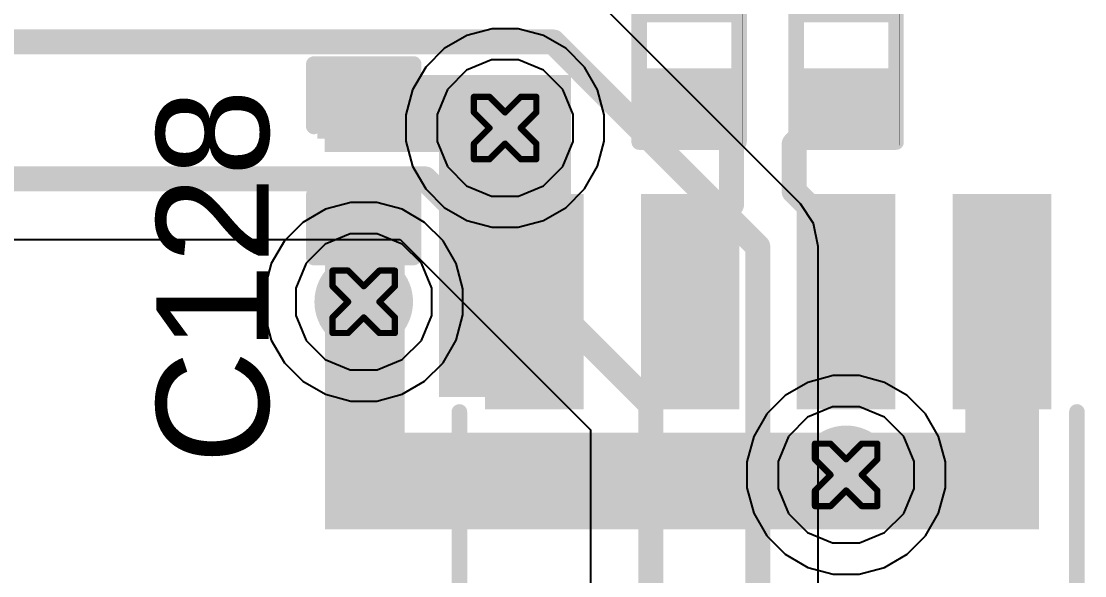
# Model space of a CAD drawing. Header units: inches. Extents: x 0 to 5379, y 0 to 5429.
# Drawn here: x 282.58 to 291.24, y 92.96 to 97.47 of the extents above; entities that cross this region are included whole.
import ezdxf

# ---------------------------------------------------------------- set-up
doc = ezdxf.new("R2010")
doc.units = ezdxf.units.IN
for name, color, linetype in [('Bottom Layer', 5, 'Continuous'), ('Bottom Solder', 6, 'Continuous'), ('Drill Drawing', 1, 'Continuous'), ('GND01', 16, 'Continuous'), ('GND02', 76, 'Continuous'), ('PWR', 156, 'Continuous'), ('SIG 01', 90, 'Continuous'), ('Top Layer', 1, 'Continuous'), ('Top Overlay', 2, 'Continuous'), ('Top Paste', 8, 'Continuous'), ('Top Solder', 216, 'Continuous'), ('Via Holes', 16, 'Continuous')]:
    doc.layers.add(name, color=color, linetype=linetype)
doc.styles.add('Arial', font='', dxfattribs={"height": 0.2})
doc.styles.get('Arial').set_extended_font_data('Arial')

# ---------------------------------------------------------------- blocks, each defined once
blk = doc.blocks.new('SOIC_8_0_154___3_90___W______143')
at = {"layer": 'Top Layer'}
for points in [[(-3.475, 1.605), (-3.475, 2.205), (-1.925, 2.205), (-1.925, 1.605)], [(1.925, 1.605), (1.925, 2.205), (3.475, 2.205), (3.475, 1.605)], [(-3.475, 0.335), (-3.475, 0.935), (-1.925, 0.935), (-1.925, 0.335)], [(1.925, 0.335), (1.925, 0.935), (3.475, 0.935), (3.475, 0.335)], [(-3.475, -0.935), (-3.475, -0.335), (-1.925, -0.335), (-1.925, -0.935)], [(1.925, -0.935), (1.925, -0.335), (3.475, -0.335), (3.475, -0.935)], [(-3.475, -2.205), (-3.475, -1.605), (-1.925, -1.605), (-1.925, -2.205)], [(1.925, -2.205), (1.925, -1.605), (3.475, -1.605), (3.475, -2.205)]]:
    blk.add_hatch(color=1, dxfattribs=at).paths.add_polyline_path(points)
at = {"layer": 'Top Overlay'}
blk.add_hatch(color=2, dxfattribs=at).paths.add_polyline_path([(-1.8381, 1.6259), (-1.4825, 1.6259), (-1.4825, 2.2101), (-1.8381, 2.2101)])
at = {"layer": 'Top Paste'}
for points in [[(-3.475, 1.605), (-3.475, 2.205), (-1.925, 2.205), (-1.925, 1.605)], [(1.925, 1.605), (1.925, 2.205), (3.475, 2.205), (3.475, 1.605)], [(-3.475, 0.335), (-3.475, 0.935), (-1.925, 0.935), (-1.925, 0.335)], [(1.925, 0.335), (1.925, 0.935), (3.475, 0.935), (3.475, 0.335)], [(-3.475, -0.935), (-3.475, -0.335), (-1.925, -0.335), (-1.925, -0.935)], [(1.925, -0.935), (1.925, -0.335), (3.475, -0.335), (3.475, -0.935)], [(-3.475, -2.205), (-3.475, -1.605), (-1.925, -1.605), (-1.925, -2.205)], [(1.925, -2.205), (1.925, -1.605), (3.475, -1.605), (3.475, -2.205)]]:
    blk.add_hatch(color=8, dxfattribs=at).paths.add_polyline_path(points)
at = {"layer": 'Top Solder'}
for points in [[(-3.5766, 1.5034), (-3.5766, 2.3066), (-1.8234, 2.3066), (-1.8234, 1.5034)], [(1.8234, 1.5034), (1.8234, 2.3066), (3.5766, 2.3066), (3.5766, 1.5034)], [(-3.5766, 0.2334), (-3.5766, 1.0366), (-1.8234, 1.0366), (-1.8234, 0.2334)], [(1.8234, 0.2334), (1.8234, 1.0366), (3.5766, 1.0366), (3.5766, 0.2334)], [(-3.5766, -1.0366), (-3.5766, -0.2334), (-1.8234, -0.2334), (-1.8234, -1.0366)], [(1.8234, -1.0366), (1.8234, -0.2334), (3.5766, -0.2334), (3.5766, -1.0366)], [(-3.5766, -2.3066), (-3.5766, -1.5034), (-1.8234, -1.5034), (-1.8234, -2.3066)], [(1.8234, -2.3066), (1.8234, -1.5034), (3.5766, -1.5034), (3.5766, -2.3066)]]:
    blk.add_hatch(color=216, dxfattribs=at).paths.add_polyline_path(points)
at = {"layer": 'Top Overlay'}
for points in [[(-1.8288, 2.5146, 0.127, 0.127, 0), (1.8034, 2.5146, 0.127, 0.127, 0)], [(-3.794, 2.0574, 0.127, 0.127, 0), (-3.667, 1.9304, 0.127, 0.127, 0)], [(-3.794, 2.0574, 0.127, 0.127, 0), (-3.794, 1.8034, 0.127, 0.127, 0)], [(-3.667, 1.9304, 0.127, 0.127, 0), (-3.794, 1.8034, 0.127, 0.127, 0)], [(-1.8288, -2.5146, 0.127, 0.127, 0), (1.8034, -2.5146, 0.127, 0.127, 0)]]:
    blk.add_lwpolyline(points, format="xyseb", dxfattribs=at)
for points in [[(-1.8605, 2.5146, 0.0635, 0.0635, 1), (-1.7971, 2.5146, 0.0635, 0.0635, 1)], [(1.7716, 2.5146, 0.0635, 0.0635, 1), (1.8352, 2.5146, 0.0635, 0.0635, 1)], [(-3.8258, 2.0574, 0.0635, 0.0635, 1), (-3.7623, 2.0574, 0.0635, 0.0635, 1)], [(-3.8258, 2.0574, 0.0635, 0.0635, 1), (-3.7623, 2.0574, 0.0635, 0.0635, 1)], [(-3.6988, 1.9304, 0.0635, 0.0635, 1), (-3.6353, 1.9304, 0.0635, 0.0635, 1)], [(-3.6988, 1.9304, 0.0635, 0.0635, 1), (-3.6353, 1.9304, 0.0635, 0.0635, 1)], [(-3.8258, 1.8034, 0.0635, 0.0635, 1), (-3.7623, 1.8034, 0.0635, 0.0635, 1)], [(-3.8258, 1.8034, 0.0635, 0.0635, 1), (-3.7623, 1.8034, 0.0635, 0.0635, 1)], [(-1.8605, -2.5146, 0.0635, 0.0635, 1), (-1.7971, -2.5146, 0.0635, 0.0635, 1)], [(1.7716, -2.5146, 0.0635, 0.0635, 1), (1.8352, -2.5146, 0.0635, 0.0635, 1)]]:
    blk.add_lwpolyline(points, format="xyseb", close=True, dxfattribs=at)
blk = doc.blocks.new('R___0402_475')
at = {"layer": 'Top Layer'}
for points in [[(-0.6985, -0.3175), (-0.6985, 0.3175), (-0.2413, 0.3175), (-0.2413, -0.3175)], [(0.2413, -0.3175), (0.2413, 0.3175), (0.6985, 0.3175), (0.6985, -0.3175)]]:
    blk.add_hatch(color=1, dxfattribs=at).paths.add_polyline_path(points)
at = {"layer": 'Top Paste'}
for points in [[(-0.6985, -0.3175), (-0.6985, 0.3175), (-0.2413, 0.3175), (-0.2413, -0.3175)], [(0.2413, -0.3175), (0.2413, 0.3175), (0.6985, 0.3175), (0.6985, -0.3175)]]:
    blk.add_hatch(color=8, dxfattribs=at).paths.add_polyline_path(points)
at = {"layer": 'Top Solder'}
for points in [[(-0.7535, -0.3725), (-0.7535, 0.3725), (-0.1863, 0.3725), (-0.1863, -0.3725)], [(0.1863, -0.3725), (0.1863, 0.3725), (0.7535, 0.3725), (0.7535, -0.3725)]]:
    blk.add_hatch(color=216, dxfattribs=at).paths.add_polyline_path(points)
at = {"layer": 'Top Overlay'}
for points in [[(-0.7874, 0.4064, 0.127, 0.127, 0), (0.7874, 0.4064, 0.127, 0.127, 0)], [(-0.7874, 0.4064, 0.127, 0.127, 0), (-0.7874, -0.4064, 0.127, 0.127, 0)], [(0.7874, 0.4064, 0.127, 0.127, 0), (0.7874, -0.4064, 0.127, 0.127, 0)], [(-0.7874, -0.4064, 0.127, 0.127, 0), (0.7874, -0.4064, 0.127, 0.127, 0)], [(-0.8128, -0.4318, 0.00323, 0.00323, 0), (0.8128, -0.4318, 0.00323, 0.00323, 0)]]:
    blk.add_lwpolyline(points, format="xyseb", dxfattribs=at)
for points in [[(-0.8191, 0.4064, 0.0635, 0.0635, 1), (-0.7556, 0.4064, 0.0635, 0.0635, 1)], [(-0.8191, 0.4064, 0.0635, 0.0635, 1), (-0.7556, 0.4064, 0.0635, 0.0635, 1)], [(0.7556, 0.4064, 0.0635, 0.0635, 1), (0.8191, 0.4064, 0.0635, 0.0635, 1)], [(0.7556, 0.4064, 0.0635, 0.0635, 1), (0.8191, 0.4064, 0.0635, 0.0635, 1)], [(-0.8191, -0.4064, 0.0635, 0.0635, 1), (-0.7556, -0.4064, 0.0635, 0.0635, 1)], [(-0.8191, -0.4064, 0.0635, 0.0635, 1), (-0.7556, -0.4064, 0.0635, 0.0635, 1)], [(0.7556, -0.4064, 0.0635, 0.0635, 1), (0.8191, -0.4064, 0.0635, 0.0635, 1)], [(0.7556, -0.4064, 0.0635, 0.0635, 1), (0.8191, -0.4064, 0.0635, 0.0635, 1)], [(-0.8136, -0.4318, 0.00161, 0.00161, 1), (-0.812, -0.4318, 0.00161, 0.00161, 1)], [(0.812, -0.4318, 0.00161, 0.00161, 1), (0.8136, -0.4318, 0.00161, 0.00161, 1)]]:
    blk.add_lwpolyline(points, format="xyseb", close=True, dxfattribs=at)
blk = doc.blocks.new('R___0402_476')
at = {"layer": 'Top Layer'}
for points in [[(-0.6985, -0.3175), (-0.6985, 0.3175), (-0.2413, 0.3175), (-0.2413, -0.3175)], [(0.2413, -0.3175), (0.2413, 0.3175), (0.6985, 0.3175), (0.6985, -0.3175)]]:
    blk.add_hatch(color=1, dxfattribs=at).paths.add_polyline_path(points)
at = {"layer": 'Top Paste'}
for points in [[(-0.6985, -0.3175), (-0.6985, 0.3175), (-0.2413, 0.3175), (-0.2413, -0.3175)], [(0.2413, -0.3175), (0.2413, 0.3175), (0.6985, 0.3175), (0.6985, -0.3175)]]:
    blk.add_hatch(color=8, dxfattribs=at).paths.add_polyline_path(points)
at = {"layer": 'Top Solder'}
for points in [[(-0.7535, -0.3725), (-0.7535, 0.3725), (-0.1863, 0.3725), (-0.1863, -0.3725)], [(0.1863, -0.3725), (0.1863, 0.3725), (0.7535, 0.3725), (0.7535, -0.3725)]]:
    blk.add_hatch(color=216, dxfattribs=at).paths.add_polyline_path(points)
at = {"layer": 'Top Overlay'}
for points in [[(-0.7874, 0.4064, 0.127, 0.127, 0), (0.7874, 0.4064, 0.127, 0.127, 0)], [(-0.7874, 0.4064, 0.127, 0.127, 0), (-0.7874, -0.4064, 0.127, 0.127, 0)], [(0.7874, 0.4064, 0.127, 0.127, 0), (0.7874, -0.4064, 0.127, 0.127, 0)], [(-0.7874, -0.4064, 0.127, 0.127, 0), (0.7874, -0.4064, 0.127, 0.127, 0)], [(-0.8128, -0.4318, 0.00323, 0.00323, 0), (0.8128, -0.4318, 0.00323, 0.00323, 0)]]:
    blk.add_lwpolyline(points, format="xyseb", dxfattribs=at)
for points in [[(-0.8191, 0.4064, 0.0635, 0.0635, 1), (-0.7556, 0.4064, 0.0635, 0.0635, 1)], [(-0.8191, 0.4064, 0.0635, 0.0635, 1), (-0.7556, 0.4064, 0.0635, 0.0635, 1)], [(0.7556, 0.4064, 0.0635, 0.0635, 1), (0.8191, 0.4064, 0.0635, 0.0635, 1)], [(0.7556, 0.4064, 0.0635, 0.0635, 1), (0.8191, 0.4064, 0.0635, 0.0635, 1)], [(-0.8191, -0.4064, 0.0635, 0.0635, 1), (-0.7556, -0.4064, 0.0635, 0.0635, 1)], [(-0.8191, -0.4064, 0.0635, 0.0635, 1), (-0.7556, -0.4064, 0.0635, 0.0635, 1)], [(0.7556, -0.4064, 0.0635, 0.0635, 1), (0.8191, -0.4064, 0.0635, 0.0635, 1)], [(0.7556, -0.4064, 0.0635, 0.0635, 1), (0.8191, -0.4064, 0.0635, 0.0635, 1)], [(-0.8136, -0.4318, 0.00161, 0.00161, 1), (-0.812, -0.4318, 0.00161, 0.00161, 1)], [(0.812, -0.4318, 0.00161, 0.00161, 1), (0.8136, -0.4318, 0.00161, 0.00161, 1)]]:
    blk.add_lwpolyline(points, format="xyseb", close=True, dxfattribs=at)
blk = doc.blocks.new('C___0402_999')
at = {"layer": 'Top Layer'}
for points in [[(-0.6985, -0.3175), (-0.6985, 0.3175), (-0.2413, 0.3175), (-0.2413, -0.3175)], [(0.2413, -0.3175), (0.2413, 0.3175), (0.6985, 0.3175), (0.6985, -0.3175)]]:
    blk.add_hatch(color=1, dxfattribs=at).paths.add_polyline_path(points)
at = {"layer": 'Top Paste'}
for points in [[(-0.6985, -0.3175), (-0.6985, 0.3175), (-0.2413, 0.3175), (-0.2413, -0.3175)], [(0.2413, -0.3175), (0.2413, 0.3175), (0.6985, 0.3175), (0.6985, -0.3175)]]:
    blk.add_hatch(color=8, dxfattribs=at).paths.add_polyline_path(points)
at = {"layer": 'Top Solder'}
for points in [[(-0.7585, -0.3775), (-0.7585, 0.3775), (-0.1813, 0.3775), (-0.1813, -0.3775)], [(0.1813, -0.3775), (0.1813, 0.3775), (0.7585, 0.3775), (0.7585, -0.3775)]]:
    blk.add_hatch(color=216, dxfattribs=at).paths.add_polyline_path(points)
at = {"layer": 'Top Overlay'}
for points in [[(-0.7874, 0.4064, 0.127, 0.127, 0), (-0.7874, -0.4064, 0.127, 0.127, 0)], [(-0.7874, 0.4064, 0.127, 0.127, 0), (-0.2794, 0.4064, 0.127, 0.127, 0)], [(0.2794, 0.4064, 0.127, 0.127, 0), (0.7874, 0.4064, 0.127, 0.127, 0)], [(0.7874, 0.4064, 0.127, 0.127, 0), (0.7874, -0.4064, 0.127, 0.127, 0)], [(-0.7874, -0.4064, 0.127, 0.127, 0), (-0.2794, -0.4064, 0.127, 0.127, 0)], [(0.2794, -0.4064, 0.127, 0.127, 0), (0.7874, -0.4064, 0.127, 0.127, 0)]]:
    blk.add_lwpolyline(points, format="xyseb", dxfattribs=at)
for points in [[(-0.8191, 0.4064, 0.0635, 0.0635, 1), (-0.7556, 0.4064, 0.0635, 0.0635, 1)], [(-0.8191, 0.4064, 0.0635, 0.0635, 1), (-0.7556, 0.4064, 0.0635, 0.0635, 1)], [(-0.3111, 0.4064, 0.0635, 0.0635, 1), (-0.2477, 0.4064, 0.0635, 0.0635, 1)], [(0.2477, 0.4064, 0.0635, 0.0635, 1), (0.3111, 0.4064, 0.0635, 0.0635, 1)], [(0.7556, 0.4064, 0.0635, 0.0635, 1), (0.8191, 0.4064, 0.0635, 0.0635, 1)], [(0.7556, 0.4064, 0.0635, 0.0635, 1), (0.8191, 0.4064, 0.0635, 0.0635, 1)], [(-0.8191, -0.4064, 0.0635, 0.0635, 1), (-0.7556, -0.4064, 0.0635, 0.0635, 1)], [(-0.8191, -0.4064, 0.0635, 0.0635, 1), (-0.7556, -0.4064, 0.0635, 0.0635, 1)], [(-0.3111, -0.4064, 0.0635, 0.0635, 1), (-0.2477, -0.4064, 0.0635, 0.0635, 1)], [(0.2477, -0.4064, 0.0635, 0.0635, 1), (0.3111, -0.4064, 0.0635, 0.0635, 1)], [(0.7556, -0.4064, 0.0635, 0.0635, 1), (0.8191, -0.4064, 0.0635, 0.0635, 1)], [(0.7556, -0.4064, 0.0635, 0.0635, 1), (0.8191, -0.4064, 0.0635, 0.0635, 1)]]:
    blk.add_lwpolyline(points, format="xyseb", close=True, dxfattribs=at)

msp = doc.modelspace()

# ---------------------------------------------------------------- hatches: boundary and pattern name
at = {"layer": 'Bottom Layer'}
h = msp.add_hatch(color=5, dxfattribs=at)
edge = h.paths.add_edge_path()
edge.add_arc((286.5231, 96.6041), 0.3, 0, 360)
h = msp.add_hatch(color=5, dxfattribs=at)
edge = h.paths.add_edge_path()
edge.add_arc((285.3718, 95.1893), 0.3, 0, 360)
h = msp.add_hatch(color=5, dxfattribs=at)
edge = h.paths.add_edge_path()
edge.add_arc((289.3003, 93.7804), 0.3, 0, 360)
at = {"layer": 'Bottom Solder'}
h = msp.add_hatch(color=6, dxfattribs=at)
edge = h.paths.add_edge_path()
edge.add_arc((286.5231, 96.6041), 0.4016, 0, 360)
h = msp.add_hatch(color=6, dxfattribs=at)
edge = h.paths.add_edge_path()
edge.add_arc((285.3718, 95.1893), 0.4016, 0, 360)
h = msp.add_hatch(color=6, dxfattribs=at)
edge = h.paths.add_edge_path()
edge.add_arc((289.3003, 93.7804), 0.4016, 0, 360)
at = {"layer": 'GND01'}
h = msp.add_hatch(color=16, dxfattribs=at)
edge = h.paths.add_edge_path()
edge.add_arc((286.5231, 96.6041), 0.3, 0, 360)
h = msp.add_hatch(color=16, dxfattribs=at)
edge = h.paths.add_edge_path()
edge.add_arc((285.3718, 95.1893), 0.3, 0, 360)
h = msp.add_hatch(color=16, dxfattribs=at)
edge = h.paths.add_edge_path()
edge.add_arc((289.3003, 93.7804), 0.3, 0, 360)
at = {"layer": 'GND02'}
h = msp.add_hatch(color=76, dxfattribs=at)
edge = h.paths.add_edge_path()
edge.add_arc((286.5231, 96.6041), 0.3, 0, 360)
h = msp.add_hatch(color=76, dxfattribs=at)
edge = h.paths.add_edge_path()
edge.add_arc((285.3718, 95.1893), 0.3, 0, 360)
h = msp.add_hatch(color=76, dxfattribs=at)
edge = h.paths.add_edge_path()
edge.add_arc((289.3003, 93.7804), 0.3, 0, 360)
at = {"layer": 'PWR'}
h = msp.add_hatch(color=156, dxfattribs=at)
edge = h.paths.add_edge_path()
edge.add_arc((286.5231, 96.6041), 0.3, 0, 360)
h = msp.add_hatch(color=156, dxfattribs=at)
edge = h.paths.add_edge_path()
edge.add_arc((285.3718, 95.1893), 0.3, 0, 360)
h = msp.add_hatch(color=156, dxfattribs=at)
edge = h.paths.add_edge_path()
edge.add_arc((289.3003, 93.7804), 0.3, 0, 360)
at = {"layer": 'SIG 01'}
h = msp.add_hatch(color=90, dxfattribs=at)
edge = h.paths.add_edge_path()
edge.add_arc((286.5231, 96.6041), 0.3, 0, 360)
h = msp.add_hatch(color=90, dxfattribs=at)
edge = h.paths.add_edge_path()
edge.add_arc((285.3718, 95.1893), 0.3, 0, 360)
h = msp.add_hatch(color=90, dxfattribs=at)
edge = h.paths.add_edge_path()
edge.add_arc((289.3003, 93.7804), 0.3, 0, 360)
at = {"layer": 'Top Layer'}
for points in [[(285.0543, 96.4082), (287.0603, 96.4082), (287.0603, 97.0359), (285.0543, 97.0359)], [(285.9841, 94.4143), (287.0603, 94.4143), (287.0603, 97.0359), (285.9841, 97.0359)], [(285.7062, 96.0961), (285.0553, 96.0961), (285.0553, 93.3363), (285.7062, 93.3363)], [(290.8703, 95.9643), (290.2703, 95.9643), (290.2703, 93.3363), (290.8703, 93.3363)], [(290.8703, 94.1244), (285.0553, 94.1244), (285.0553, 93.3363), (290.8703, 93.3363)]]:
    msp.add_hatch(color=1, dxfattribs=at).paths.add_polyline_path(points)
h = msp.add_hatch(color=1, dxfattribs=at)
edge = h.paths.add_edge_path()
edge.add_arc((286.5231, 96.6041), 0.3, 0, 360)
h = msp.add_hatch(color=1, dxfattribs=at)
edge = h.paths.add_edge_path()
edge.add_arc((285.3718, 95.1893), 0.3, 0, 360)
h = msp.add_hatch(color=1, dxfattribs=at)
edge = h.paths.add_edge_path()
edge.add_arc((289.3003, 93.7804), 0.3, 0, 360)
at = {"layer": 'Top Solder'}
h = msp.add_hatch(color=216, dxfattribs=at)
edge = h.paths.add_edge_path()
edge.add_arc((286.5231, 96.6041), 0.4016, 0, 360)
h = msp.add_hatch(color=216, dxfattribs=at)
edge = h.paths.add_edge_path()
edge.add_arc((285.3718, 95.1893), 0.4016, 0, 360)
h = msp.add_hatch(color=216, dxfattribs=at)
edge = h.paths.add_edge_path()
edge.add_arc((289.3003, 93.7804), 0.4016, 0, 360)
at = {"layer": 'Via Holes'}
h = msp.add_hatch(color=7, dxfattribs=at)
edge = h.paths.add_edge_path()
edge.add_arc((286.5231, 96.6041), 0.15, 0, 360)
h = msp.add_hatch(color=7, dxfattribs=at)
edge = h.paths.add_edge_path()
edge.add_arc((285.3718, 95.1893), 0.15, 0, 360)
h = msp.add_hatch(color=7, dxfattribs=at)
edge = h.paths.add_edge_path()
edge.add_arc((289.3003, 93.7804), 0.15, 0, 360)

# ---------------------------------------------------------------- linework, layer by layer
at = {"layer": 'Bottom Layer'}
for p, q in [((286.2112, 97.3571), (286.0269, 97.2507)), ((286.4167, 97.4121), (286.2112, 97.3571)), ((286.6294, 97.4121), (286.4167, 97.4121)), ((286.8349, 97.3571), (286.6294, 97.4121)), ((287.0192, 97.2507), (286.8349, 97.3571)), ((286.0269, 97.2507), (285.8765, 97.1002)), ((287.1696, 97.1002), (287.0192, 97.2507)), ((285.8765, 97.1002), (285.7701, 96.916)), ((287.276, 96.916), (287.1696, 97.1002)), ((285.7701, 96.916), (285.7151, 96.7105)), ((287.3311, 96.7105), (287.276, 96.916)), ((285.7151, 96.7105), (285.7151, 96.4977)), ((287.3311, 96.4977), (287.3311, 96.7105)), ((285.7151, 96.4977), (285.7701, 96.2922)), ((287.276, 96.2922), (287.3311, 96.4977)), ((285.7701, 96.2922), (285.8765, 96.108)), ((287.1696, 96.108), (287.276, 96.2922)), ((285.8765, 96.108), (286.0269, 95.9576)), ((287.0192, 95.9576), (287.1696, 96.108)), ((285.2654, 95.9973), (285.0599, 95.9423)), ((285.4782, 95.9973), (285.2654, 95.9973)), ((285.6837, 95.9423), (285.4782, 95.9973)), ((285.0599, 95.9423), (284.8757, 95.8359)), ((285.8679, 95.8359), (285.6837, 95.9423)), ((286.0269, 95.9576), (286.2112, 95.8512)), ((286.8349, 95.8512), (287.0192, 95.9576)), ((284.8757, 95.8359), (284.7252, 95.6854)), ((286.0184, 95.6854), (285.8679, 95.8359)), ((286.2112, 95.8512), (286.4167, 95.7961)), ((286.4167, 95.7961), (286.6294, 95.7961)), ((286.6294, 95.7961), (286.8349, 95.8512)), ((284.7252, 95.6854), (284.6189, 95.5012)), ((286.1247, 95.5012), (286.0184, 95.6854)), ((284.6189, 95.5012), (284.5638, 95.2957)), ((286.1798, 95.2957), (286.1247, 95.5012)), ((284.5638, 95.2957), (284.5638, 95.0829)), ((286.1798, 95.0829), (286.1798, 95.2957)), ((284.5638, 95.0829), (284.6189, 94.8774)), ((286.1247, 94.8774), (286.1798, 95.0829)), ((284.6189, 94.8774), (284.7252, 94.6932)), ((286.0184, 94.6932), (286.1247, 94.8774)), ((284.7252, 94.6932), (284.8757, 94.5428)), ((285.8679, 94.5428), (286.0184, 94.6932)), ((289.1939, 94.5884), (288.9884, 94.5333)), ((289.4067, 94.5884), (289.1939, 94.5884)), ((289.6122, 94.5333), (289.4067, 94.5884)), ((284.8757, 94.5428), (285.0599, 94.4364)), ((285.6837, 94.4364), (285.8679, 94.5428)), ((288.9884, 94.5333), (288.8042, 94.427)), ((289.7964, 94.427), (289.6122, 94.5333)), ((285.0599, 94.4364), (285.2654, 94.3813)), ((285.4782, 94.3813), (285.6837, 94.4364)), ((288.8042, 94.427), (288.6537, 94.2765)), ((289.9469, 94.2765), (289.7964, 94.427)), ((285.2654, 94.3813), (285.4782, 94.3813)), ((288.6537, 94.2765), (288.5474, 94.0923)), ((290.0532, 94.0923), (289.9469, 94.2765)), ((288.5474, 94.0923), (288.4923, 93.8868)), ((290.1083, 93.8868), (290.0532, 94.0923)), ((288.4923, 93.8868), (288.4923, 93.674)), ((290.1083, 93.674), (290.1083, 93.8868)), ((288.4923, 93.674), (288.5474, 93.4685)), ((290.0532, 93.4685), (290.1083, 93.674)), ((288.5474, 93.4685), (288.6537, 93.2843)), ((289.9469, 93.2843), (290.0532, 93.4685)), ((288.6537, 93.2843), (288.8042, 93.1338)), ((289.7964, 93.1338), (289.9469, 93.2843)), ((288.8042, 93.1338), (288.9884, 93.0275)), ((289.6122, 93.0275), (289.7964, 93.1338)), ((288.9884, 93.0275), (289.1939, 92.9724)), ((289.4067, 92.9724), (289.6122, 93.0275)), ((289.1939, 92.9724), (289.4067, 92.9724))]:
    msp.add_line(p, q, dxfattribs=at)
at = {"layer": 'Drill Drawing'}
for points in [[(286.2691, 96.7311, 0.0508, 0.0508, 0), (286.2691, 96.8581, 0.0508, 0.0508, 0)], [(286.2691, 96.8581, 0.0508, 0.0508, 0), (286.3961, 96.8581, 0.0508, 0.0508, 0)], [(286.3961, 96.8581, 0.0508, 0.0508, 0), (286.5231, 96.7311, 0.0508, 0.0508, 0)], [(286.5231, 96.7311, 0.0508, 0.0508, 0), (286.6501, 96.8581, 0.0508, 0.0508, 0)], [(286.6501, 96.8581, 0.0508, 0.0508, 0), (286.7771, 96.8581, 0.0508, 0.0508, 0)], [(286.7771, 96.7311, 0.0508, 0.0508, 0), (286.7771, 96.8581, 0.0508, 0.0508, 0)], [(286.2691, 96.7311, 0.0508, 0.0508, 0), (286.3961, 96.6041, 0.0508, 0.0508, 0)], [(286.6501, 96.6041, 0.0508, 0.0508, 0), (286.7771, 96.7311, 0.0508, 0.0508, 0)], [(286.2691, 96.4771, 0.0508, 0.0508, 0), (286.3961, 96.6041, 0.0508, 0.0508, 0)], [(286.6501, 96.6041, 0.0508, 0.0508, 0), (286.7771, 96.4771, 0.0508, 0.0508, 0)], [(286.2691, 96.3501, 0.0508, 0.0508, 0), (286.2691, 96.4771, 0.0508, 0.0508, 0)], [(286.3961, 96.3501, 0.0508, 0.0508, 0), (286.5231, 96.4771, 0.0508, 0.0508, 0)], [(286.5231, 96.4771, 0.0508, 0.0508, 0), (286.6501, 96.3501, 0.0508, 0.0508, 0)], [(286.7771, 96.3501, 0.0508, 0.0508, 0), (286.7771, 96.4771, 0.0508, 0.0508, 0)], [(286.2691, 96.3501, 0.0508, 0.0508, 0), (286.3961, 96.3501, 0.0508, 0.0508, 0)], [(286.6501, 96.3501, 0.0508, 0.0508, 0), (286.7771, 96.3501, 0.0508, 0.0508, 0)], [(285.1178, 95.3163, 0.0508, 0.0508, 0), (285.1178, 95.4433, 0.0508, 0.0508, 0)], [(285.1178, 95.4433, 0.0508, 0.0508, 0), (285.2448, 95.4433, 0.0508, 0.0508, 0)], [(285.2448, 95.4433, 0.0508, 0.0508, 0), (285.3718, 95.3163, 0.0508, 0.0508, 0)], [(285.3718, 95.3163, 0.0508, 0.0508, 0), (285.4988, 95.4433, 0.0508, 0.0508, 0)], [(285.4988, 95.4433, 0.0508, 0.0508, 0), (285.6258, 95.4433, 0.0508, 0.0508, 0)], [(285.6258, 95.3163, 0.0508, 0.0508, 0), (285.6258, 95.4433, 0.0508, 0.0508, 0)], [(285.1178, 95.3163, 0.0508, 0.0508, 0), (285.2448, 95.1893, 0.0508, 0.0508, 0)], [(285.4988, 95.1893, 0.0508, 0.0508, 0), (285.6258, 95.3163, 0.0508, 0.0508, 0)], [(285.1178, 95.0623, 0.0508, 0.0508, 0), (285.2448, 95.1893, 0.0508, 0.0508, 0)], [(285.4988, 95.1893, 0.0508, 0.0508, 0), (285.6258, 95.0623, 0.0508, 0.0508, 0)], [(285.1178, 94.9353, 0.0508, 0.0508, 0), (285.1178, 95.0623, 0.0508, 0.0508, 0)], [(285.2448, 94.9353, 0.0508, 0.0508, 0), (285.3718, 95.0623, 0.0508, 0.0508, 0)], [(285.3718, 95.0623, 0.0508, 0.0508, 0), (285.4988, 94.9353, 0.0508, 0.0508, 0)], [(285.6258, 94.9353, 0.0508, 0.0508, 0), (285.6258, 95.0623, 0.0508, 0.0508, 0)], [(285.1178, 94.9353, 0.0508, 0.0508, 0), (285.2448, 94.9353, 0.0508, 0.0508, 0)], [(285.4988, 94.9353, 0.0508, 0.0508, 0), (285.6258, 94.9353, 0.0508, 0.0508, 0)], [(289.0463, 93.9074, 0.0508, 0.0508, 0), (289.0463, 94.0344, 0.0508, 0.0508, 0)], [(289.0463, 94.0344, 0.0508, 0.0508, 0), (289.1733, 94.0344, 0.0508, 0.0508, 0)], [(289.1733, 94.0344, 0.0508, 0.0508, 0), (289.3003, 93.9074, 0.0508, 0.0508, 0)], [(289.3003, 93.9074, 0.0508, 0.0508, 0), (289.4273, 94.0344, 0.0508, 0.0508, 0)], [(289.4273, 94.0344, 0.0508, 0.0508, 0), (289.5543, 94.0344, 0.0508, 0.0508, 0)], [(289.5543, 93.9074, 0.0508, 0.0508, 0), (289.5543, 94.0344, 0.0508, 0.0508, 0)], [(289.0463, 93.9074, 0.0508, 0.0508, 0), (289.1733, 93.7804, 0.0508, 0.0508, 0)], [(289.4273, 93.7804, 0.0508, 0.0508, 0), (289.5543, 93.9074, 0.0508, 0.0508, 0)], [(289.0463, 93.6534, 0.0508, 0.0508, 0), (289.1733, 93.7804, 0.0508, 0.0508, 0)], [(289.4273, 93.7804, 0.0508, 0.0508, 0), (289.5543, 93.6534, 0.0508, 0.0508, 0)], [(289.0463, 93.5264, 0.0508, 0.0508, 0), (289.0463, 93.6534, 0.0508, 0.0508, 0)], [(289.1733, 93.5264, 0.0508, 0.0508, 0), (289.3003, 93.6534, 0.0508, 0.0508, 0)], [(289.3003, 93.6534, 0.0508, 0.0508, 0), (289.4273, 93.5264, 0.0508, 0.0508, 0)], [(289.5543, 93.5264, 0.0508, 0.0508, 0), (289.5543, 93.6534, 0.0508, 0.0508, 0)], [(289.0463, 93.5264, 0.0508, 0.0508, 0), (289.1733, 93.5264, 0.0508, 0.0508, 0)], [(289.4273, 93.5264, 0.0508, 0.0508, 0), (289.5543, 93.5264, 0.0508, 0.0508, 0)]]:
    msp.add_lwpolyline(points, format="xyseb", dxfattribs=at)
for points in [[(286.2564, 96.8581, 0.0254, 0.0254, 1), (286.2818, 96.8581, 0.0254, 0.0254, 1)], [(286.2564, 96.8581, 0.0254, 0.0254, 1), (286.2818, 96.8581, 0.0254, 0.0254, 1)], [(286.3834, 96.8581, 0.0254, 0.0254, 1), (286.4088, 96.8581, 0.0254, 0.0254, 1)], [(286.3834, 96.8581, 0.0254, 0.0254, 1), (286.4088, 96.8581, 0.0254, 0.0254, 1)], [(286.6374, 96.8581, 0.0254, 0.0254, 1), (286.6628, 96.8581, 0.0254, 0.0254, 1)], [(286.6374, 96.8581, 0.0254, 0.0254, 1), (286.6628, 96.8581, 0.0254, 0.0254, 1)], [(286.7644, 96.8581, 0.0254, 0.0254, 1), (286.7898, 96.8581, 0.0254, 0.0254, 1)], [(286.7644, 96.8581, 0.0254, 0.0254, 1), (286.7898, 96.8581, 0.0254, 0.0254, 1)], [(286.2564, 96.7311, 0.0254, 0.0254, 1), (286.2818, 96.7311, 0.0254, 0.0254, 1)], [(286.2564, 96.7311, 0.0254, 0.0254, 1), (286.2818, 96.7311, 0.0254, 0.0254, 1)], [(286.5104, 96.7311, 0.0254, 0.0254, 1), (286.5358, 96.7311, 0.0254, 0.0254, 1)], [(286.5104, 96.7311, 0.0254, 0.0254, 1), (286.5358, 96.7311, 0.0254, 0.0254, 1)], [(286.7644, 96.7311, 0.0254, 0.0254, 1), (286.7898, 96.7311, 0.0254, 0.0254, 1)], [(286.7644, 96.7311, 0.0254, 0.0254, 1), (286.7898, 96.7311, 0.0254, 0.0254, 1)], [(286.3834, 96.6041, 0.0254, 0.0254, 1), (286.4088, 96.6041, 0.0254, 0.0254, 1)], [(286.3834, 96.6041, 0.0254, 0.0254, 1), (286.4088, 96.6041, 0.0254, 0.0254, 1)], [(286.6374, 96.6041, 0.0254, 0.0254, 1), (286.6628, 96.6041, 0.0254, 0.0254, 1)], [(286.6374, 96.6041, 0.0254, 0.0254, 1), (286.6628, 96.6041, 0.0254, 0.0254, 1)], [(286.2564, 96.4771, 0.0254, 0.0254, 1), (286.2818, 96.4771, 0.0254, 0.0254, 1)], [(286.2564, 96.4771, 0.0254, 0.0254, 1), (286.2818, 96.4771, 0.0254, 0.0254, 1)], [(286.5104, 96.4771, 0.0254, 0.0254, 1), (286.5358, 96.4771, 0.0254, 0.0254, 1)], [(286.5104, 96.4771, 0.0254, 0.0254, 1), (286.5358, 96.4771, 0.0254, 0.0254, 1)], [(286.7644, 96.4771, 0.0254, 0.0254, 1), (286.7898, 96.4771, 0.0254, 0.0254, 1)], [(286.7644, 96.4771, 0.0254, 0.0254, 1), (286.7898, 96.4771, 0.0254, 0.0254, 1)], [(286.2564, 96.3501, 0.0254, 0.0254, 1), (286.2818, 96.3501, 0.0254, 0.0254, 1)], [(286.2564, 96.3501, 0.0254, 0.0254, 1), (286.2818, 96.3501, 0.0254, 0.0254, 1)], [(286.3834, 96.3501, 0.0254, 0.0254, 1), (286.4088, 96.3501, 0.0254, 0.0254, 1)], [(286.3834, 96.3501, 0.0254, 0.0254, 1), (286.4088, 96.3501, 0.0254, 0.0254, 1)], [(286.6374, 96.3501, 0.0254, 0.0254, 1), (286.6628, 96.3501, 0.0254, 0.0254, 1)], [(286.6374, 96.3501, 0.0254, 0.0254, 1), (286.6628, 96.3501, 0.0254, 0.0254, 1)], [(286.7644, 96.3501, 0.0254, 0.0254, 1), (286.7898, 96.3501, 0.0254, 0.0254, 1)], [(286.7644, 96.3501, 0.0254, 0.0254, 1), (286.7898, 96.3501, 0.0254, 0.0254, 1)], [(285.1051, 95.4433, 0.0254, 0.0254, 1), (285.1305, 95.4433, 0.0254, 0.0254, 1)], [(285.1051, 95.4433, 0.0254, 0.0254, 1), (285.1305, 95.4433, 0.0254, 0.0254, 1)], [(285.2321, 95.4433, 0.0254, 0.0254, 1), (285.2575, 95.4433, 0.0254, 0.0254, 1)], [(285.2321, 95.4433, 0.0254, 0.0254, 1), (285.2575, 95.4433, 0.0254, 0.0254, 1)], [(285.4861, 95.4433, 0.0254, 0.0254, 1), (285.5115, 95.4433, 0.0254, 0.0254, 1)], [(285.4861, 95.4433, 0.0254, 0.0254, 1), (285.5115, 95.4433, 0.0254, 0.0254, 1)], [(285.6131, 95.4433, 0.0254, 0.0254, 1), (285.6385, 95.4433, 0.0254, 0.0254, 1)], [(285.6131, 95.4433, 0.0254, 0.0254, 1), (285.6385, 95.4433, 0.0254, 0.0254, 1)], [(285.1051, 95.3163, 0.0254, 0.0254, 1), (285.1305, 95.3163, 0.0254, 0.0254, 1)], [(285.1051, 95.3163, 0.0254, 0.0254, 1), (285.1305, 95.3163, 0.0254, 0.0254, 1)], [(285.3591, 95.3163, 0.0254, 0.0254, 1), (285.3845, 95.3163, 0.0254, 0.0254, 1)], [(285.3591, 95.3163, 0.0254, 0.0254, 1), (285.3845, 95.3163, 0.0254, 0.0254, 1)], [(285.6131, 95.3163, 0.0254, 0.0254, 1), (285.6385, 95.3163, 0.0254, 0.0254, 1)], [(285.6131, 95.3163, 0.0254, 0.0254, 1), (285.6385, 95.3163, 0.0254, 0.0254, 1)], [(285.2321, 95.1893, 0.0254, 0.0254, 1), (285.2575, 95.1893, 0.0254, 0.0254, 1)], [(285.2321, 95.1893, 0.0254, 0.0254, 1), (285.2575, 95.1893, 0.0254, 0.0254, 1)], [(285.4861, 95.1893, 0.0254, 0.0254, 1), (285.5115, 95.1893, 0.0254, 0.0254, 1)], [(285.4861, 95.1893, 0.0254, 0.0254, 1), (285.5115, 95.1893, 0.0254, 0.0254, 1)], [(285.1051, 95.0623, 0.0254, 0.0254, 1), (285.1305, 95.0623, 0.0254, 0.0254, 1)], [(285.1051, 95.0623, 0.0254, 0.0254, 1), (285.1305, 95.0623, 0.0254, 0.0254, 1)], [(285.3591, 95.0623, 0.0254, 0.0254, 1), (285.3845, 95.0623, 0.0254, 0.0254, 1)], [(285.3591, 95.0623, 0.0254, 0.0254, 1), (285.3845, 95.0623, 0.0254, 0.0254, 1)], [(285.6131, 95.0623, 0.0254, 0.0254, 1), (285.6385, 95.0623, 0.0254, 0.0254, 1)], [(285.6131, 95.0623, 0.0254, 0.0254, 1), (285.6385, 95.0623, 0.0254, 0.0254, 1)], [(285.1051, 94.9353, 0.0254, 0.0254, 1), (285.1305, 94.9353, 0.0254, 0.0254, 1)], [(285.1051, 94.9353, 0.0254, 0.0254, 1), (285.1305, 94.9353, 0.0254, 0.0254, 1)], [(285.2321, 94.9353, 0.0254, 0.0254, 1), (285.2575, 94.9353, 0.0254, 0.0254, 1)], [(285.2321, 94.9353, 0.0254, 0.0254, 1), (285.2575, 94.9353, 0.0254, 0.0254, 1)], [(285.4861, 94.9353, 0.0254, 0.0254, 1), (285.5115, 94.9353, 0.0254, 0.0254, 1)], [(285.4861, 94.9353, 0.0254, 0.0254, 1), (285.5115, 94.9353, 0.0254, 0.0254, 1)], [(285.6131, 94.9353, 0.0254, 0.0254, 1), (285.6385, 94.9353, 0.0254, 0.0254, 1)], [(285.6131, 94.9353, 0.0254, 0.0254, 1), (285.6385, 94.9353, 0.0254, 0.0254, 1)], [(289.0336, 94.0344, 0.0254, 0.0254, 1), (289.059, 94.0344, 0.0254, 0.0254, 1)], [(289.0336, 94.0344, 0.0254, 0.0254, 1), (289.059, 94.0344, 0.0254, 0.0254, 1)], [(289.1606, 94.0344, 0.0254, 0.0254, 1), (289.186, 94.0344, 0.0254, 0.0254, 1)], [(289.1606, 94.0344, 0.0254, 0.0254, 1), (289.186, 94.0344, 0.0254, 0.0254, 1)], [(289.4146, 94.0344, 0.0254, 0.0254, 1), (289.44, 94.0344, 0.0254, 0.0254, 1)], [(289.4146, 94.0344, 0.0254, 0.0254, 1), (289.44, 94.0344, 0.0254, 0.0254, 1)], [(289.5416, 94.0344, 0.0254, 0.0254, 1), (289.567, 94.0344, 0.0254, 0.0254, 1)], [(289.5416, 94.0344, 0.0254, 0.0254, 1), (289.567, 94.0344, 0.0254, 0.0254, 1)], [(289.0336, 93.9074, 0.0254, 0.0254, 1), (289.059, 93.9074, 0.0254, 0.0254, 1)], [(289.0336, 93.9074, 0.0254, 0.0254, 1), (289.059, 93.9074, 0.0254, 0.0254, 1)], [(289.2876, 93.9074, 0.0254, 0.0254, 1), (289.313, 93.9074, 0.0254, 0.0254, 1)], [(289.2876, 93.9074, 0.0254, 0.0254, 1), (289.313, 93.9074, 0.0254, 0.0254, 1)], [(289.5416, 93.9074, 0.0254, 0.0254, 1), (289.567, 93.9074, 0.0254, 0.0254, 1)], [(289.5416, 93.9074, 0.0254, 0.0254, 1), (289.567, 93.9074, 0.0254, 0.0254, 1)], [(289.1606, 93.7804, 0.0254, 0.0254, 1), (289.186, 93.7804, 0.0254, 0.0254, 1)], [(289.1606, 93.7804, 0.0254, 0.0254, 1), (289.186, 93.7804, 0.0254, 0.0254, 1)], [(289.4146, 93.7804, 0.0254, 0.0254, 1), (289.44, 93.7804, 0.0254, 0.0254, 1)], [(289.4146, 93.7804, 0.0254, 0.0254, 1), (289.44, 93.7804, 0.0254, 0.0254, 1)], [(289.0336, 93.6534, 0.0254, 0.0254, 1), (289.059, 93.6534, 0.0254, 0.0254, 1)], [(289.0336, 93.6534, 0.0254, 0.0254, 1), (289.059, 93.6534, 0.0254, 0.0254, 1)], [(289.2876, 93.6534, 0.0254, 0.0254, 1), (289.313, 93.6534, 0.0254, 0.0254, 1)], [(289.2876, 93.6534, 0.0254, 0.0254, 1), (289.313, 93.6534, 0.0254, 0.0254, 1)], [(289.5416, 93.6534, 0.0254, 0.0254, 1), (289.567, 93.6534, 0.0254, 0.0254, 1)], [(289.5416, 93.6534, 0.0254, 0.0254, 1), (289.567, 93.6534, 0.0254, 0.0254, 1)], [(289.0336, 93.5264, 0.0254, 0.0254, 1), (289.059, 93.5264, 0.0254, 0.0254, 1)], [(289.0336, 93.5264, 0.0254, 0.0254, 1), (289.059, 93.5264, 0.0254, 0.0254, 1)], [(289.1606, 93.5264, 0.0254, 0.0254, 1), (289.186, 93.5264, 0.0254, 0.0254, 1)], [(289.1606, 93.5264, 0.0254, 0.0254, 1), (289.186, 93.5264, 0.0254, 0.0254, 1)], [(289.4146, 93.5264, 0.0254, 0.0254, 1), (289.44, 93.5264, 0.0254, 0.0254, 1)], [(289.4146, 93.5264, 0.0254, 0.0254, 1), (289.44, 93.5264, 0.0254, 0.0254, 1)], [(289.5416, 93.5264, 0.0254, 0.0254, 1), (289.567, 93.5264, 0.0254, 0.0254, 1)], [(289.5416, 93.5264, 0.0254, 0.0254, 1), (289.567, 93.5264, 0.0254, 0.0254, 1)]]:
    msp.add_lwpolyline(points, format="xyseb", close=True, dxfattribs=at)
at = {"layer": 'GND01'}
for p, q in [((286.4129, 97.1581), (286.2092, 97.0738)), ((286.6333, 97.1581), (286.4129, 97.1581)), ((286.8369, 97.0738), (286.6333, 97.1581)), ((286.2092, 97.0738), (286.0534, 96.9179)), ((286.9927, 96.9179), (286.8369, 97.0738)), ((286.0534, 96.9179), (285.9691, 96.7143)), ((287.0771, 96.7143), (286.9927, 96.9179)), ((285.9691, 96.7143), (285.9691, 96.4939)), ((287.0771, 96.4939), (287.0771, 96.7143)), ((285.9691, 96.4939), (286.0534, 96.2903)), ((286.9927, 96.2903), (287.0771, 96.4939)), ((286.0534, 96.2903), (286.2092, 96.1345)), ((286.8369, 96.1345), (286.9927, 96.2903)), ((286.2092, 96.1345), (286.4129, 96.0501)), ((286.6333, 96.0501), (286.8369, 96.1345)), ((286.4129, 96.0501), (286.6333, 96.0501))]:
    msp.add_line(p, q, dxfattribs=at)
at = {"layer": 'GND02'}
for p, q in [((286.4129, 97.1581), (286.2092, 97.0738)), ((286.6333, 97.1581), (286.4129, 97.1581)), ((286.8369, 97.0738), (286.6333, 97.1581)), ((286.2092, 97.0738), (286.0534, 96.9179)), ((286.9927, 96.9179), (286.8369, 97.0738)), ((286.0534, 96.9179), (285.9691, 96.7143)), ((287.0771, 96.7143), (286.9927, 96.9179)), ((285.9691, 96.7143), (285.9691, 96.4939)), ((287.0771, 96.4939), (287.0771, 96.7143)), ((285.9691, 96.4939), (286.0534, 96.2903)), ((286.9927, 96.2903), (287.0771, 96.4939)), ((286.0534, 96.2903), (286.2092, 96.1345)), ((286.8369, 96.1345), (286.9927, 96.2903)), ((286.2092, 96.1345), (286.4129, 96.0501)), ((286.6333, 96.0501), (286.8369, 96.1345)), ((286.4129, 96.0501), (286.6333, 96.0501))]:
    msp.add_line(p, q, dxfattribs=at)
at = {"layer": 'PWR'}
for p, q in [((285.2616, 95.7433), (285.058, 95.659)), ((285.482, 95.7433), (285.2616, 95.7433)), ((285.6856, 95.659), (285.482, 95.7433)), ((285.058, 95.659), (284.9022, 95.5031)), ((285.8415, 95.5031), (285.6856, 95.659)), ((284.9022, 95.5031), (284.8178, 95.2995)), ((285.9258, 95.2995), (285.8415, 95.5031)), ((284.8178, 95.2995), (284.8178, 95.0791)), ((285.9258, 95.0791), (285.9258, 95.2995)), ((284.8178, 95.0791), (284.9022, 94.8755)), ((285.8415, 94.8755), (285.9258, 95.0791)), ((284.9022, 94.8755), (285.058, 94.7197)), ((285.6856, 94.7197), (285.8415, 94.8755)), ((285.058, 94.7197), (285.2616, 94.6353)), ((285.482, 94.6353), (285.6856, 94.7197)), ((285.2616, 94.6353), (285.482, 94.6353)), ((289.1901, 94.3344), (288.9865, 94.2501)), ((289.4105, 94.3344), (289.1901, 94.3344)), ((289.6141, 94.2501), (289.4105, 94.3344)), ((288.9865, 94.2501), (288.8306, 94.0942)), ((289.77, 94.0942), (289.6141, 94.2501)), ((288.8306, 94.0942), (288.7463, 93.8906)), ((289.8543, 93.8906), (289.77, 94.0942)), ((288.7463, 93.8906), (288.7463, 93.6702)), ((289.8543, 93.6702), (289.8543, 93.8906)), ((288.7463, 93.6702), (288.8306, 93.4666)), ((289.77, 93.4666), (289.8543, 93.6702)), ((288.8306, 93.4666), (288.9865, 93.3107)), ((289.6141, 93.3107), (289.77, 93.4666)), ((288.9865, 93.3107), (289.1901, 93.2264)), ((289.4105, 93.2264), (289.6141, 93.3107)), ((289.1901, 93.2264), (289.4105, 93.2264))]:
    msp.add_line(p, q, dxfattribs=at)
at = {"layer": 'SIG 01'}
for p, q in [((288.9285, 95.9874), (287.2635, 97.6525)), ((289.0352, 95.8278), (288.9285, 95.9874)), ((289.0727, 95.6395), (289.0352, 95.8278)), ((275.8057, 95.6977), (285.6682, 95.6977)), ((285.6682, 95.6977), (287.2184, 94.1475)), ((289.0727, 90.8494), (289.0727, 95.6395)), ((287.2184, 94.1475), (287.2184, 87.2216))]:
    msp.add_line(p, q, dxfattribs=at)
for points in [[(273.4029, 97.3046, 0.2032, 0.2032, 0), (286.9155, 97.3046, 0.2032, 0.2032, 0)], [(286.9155, 97.3046, 0.2032, 0.2032, 0), (288.5806, 95.6395, 0.2032, 0.2032, 0)], [(272.7615, 96.1898, 0.2032, 0.2032, 0), (285.872, 96.1898, 0.2032, 0.2032, 0)], [(285.872, 96.1898, 0.2032, 0.2032, 0), (287.7105, 94.3514, 0.2032, 0.2032, 0)], [(288.5806, 87.7903, 0.2032, 0.2032, 0), (288.5806, 95.6395, 0.2032, 0.2032, 0)], [(287.7105, 87.2216, 0.2032, 0.2032, 0), (287.7105, 94.3514, 0.2032, 0.2032, 0)]]:
    msp.add_lwpolyline(points, format="xyseb", dxfattribs=at)
for points in [[(286.8647, 97.3046, 0.1016, 0.1016, 1), (286.9663, 97.3046, 0.1016, 0.1016, 1)], [(286.8647, 97.3046, 0.1016, 0.1016, 1), (286.9663, 97.3046, 0.1016, 0.1016, 1)], [(285.8212, 96.1898, 0.1016, 0.1016, 1), (285.9228, 96.1898, 0.1016, 0.1016, 1)], [(285.8212, 96.1898, 0.1016, 0.1016, 1), (285.9228, 96.1898, 0.1016, 0.1016, 1)], [(288.5298, 95.6395, 0.1016, 0.1016, 1), (288.6314, 95.6395, 0.1016, 0.1016, 1)], [(288.5298, 95.6395, 0.1016, 0.1016, 1), (288.6314, 95.6395, 0.1016, 0.1016, 1)], [(287.6597, 94.3514, 0.1016, 0.1016, 1), (287.7613, 94.3514, 0.1016, 0.1016, 1)], [(287.6597, 94.3514, 0.1016, 0.1016, 1), (287.7613, 94.3514, 0.1016, 0.1016, 1)]]:
    msp.add_lwpolyline(points, format="xyseb", close=True, dxfattribs=at)
at = {"layer": 'Top Layer'}
for points in [[(288.0303, 96.8073, 0.2032, 0.2032, 0), (288.1192, 96.8073, 0.2032, 0.2032, 0)], [(288.1192, 96.8073, 0.2032, 0.2032, 0), (288.3672, 96.5593, 0.2032, 0.2032, 0)], [(289.0844, 96.6803, 0.2032, 0.2032, 0), (289.2114, 96.8073, 0.2032, 0.2032, 0)], [(289.2114, 96.8073, 0.2032, 0.2032, 0), (289.3003, 96.8073, 0.2032, 0.2032, 0)], [(288.8769, 96.4728, 0.2032, 0.2032, 0), (289.0844, 96.6803, 0.2032, 0.2032, 0)], [(289.0844, 96.6803, 0.2032, 0.2032, 0), (289.0844, 96.6803, 0.2032, 0.2032, 0)], [(288.3672, 95.9818, 0.2032, 0.2032, 0), (288.3672, 96.5593, 0.2032, 0.2032, 0)], [(288.8769, 96.0878, 0.2032, 0.2032, 0), (288.8769, 96.4728, 0.2032, 0.2032, 0)], [(288.8769, 96.0878, 0.2032, 0.2032, 0), (289.3003, 95.6643, 0.2032, 0.2032, 0)], [(288.2482, 95.8627, 0.2032, 0.2032, 0), (288.3672, 95.9818, 0.2032, 0.2032, 0)], [(285.3718, 95.1893, 0.254, 0.254, 0), (285.3718, 95.8675, 0.254, 0.254, 0)], [(288.0303, 95.6643, 0.2032, 0.2032, 0), (288.2287, 95.8627, 0.2032, 0.2032, 0)], [(288.2287, 95.8627, 0.2032, 0.2032, 0), (288.2482, 95.8627, 0.2032, 0.2032, 0)], [(288.0303, 95.1893, 0.2032, 0.2032, 0), (288.0303, 95.6643, 0.2032, 0.2032, 0)], [(289.3003, 95.1893, 0.2032, 0.2032, 0), (289.3003, 95.6643, 0.2032, 0.2032, 0)]]:
    msp.add_lwpolyline(points, format="xyseb", dxfattribs=at)
for points in [[(287.9795, 96.8073, 0.1016, 0.1016, 1), (288.0811, 96.8073, 0.1016, 0.1016, 1)], [(288.0684, 96.8073, 0.1016, 0.1016, 1), (288.17, 96.8073, 0.1016, 0.1016, 1)], [(288.0684, 96.8073, 0.1016, 0.1016, 1), (288.17, 96.8073, 0.1016, 0.1016, 1)], [(289.1606, 96.8073, 0.1016, 0.1016, 1), (289.2622, 96.8073, 0.1016, 0.1016, 1)], [(289.1606, 96.8073, 0.1016, 0.1016, 1), (289.2622, 96.8073, 0.1016, 0.1016, 1)], [(289.2495, 96.8073, 0.1016, 0.1016, 1), (289.3511, 96.8073, 0.1016, 0.1016, 1)], [(289.0336, 96.6803, 0.1016, 0.1016, 1), (289.1352, 96.6803, 0.1016, 0.1016, 1)], [(289.0336, 96.6803, 0.1016, 0.1016, 1), (289.1352, 96.6803, 0.1016, 0.1016, 1)], [(289.0336, 96.6803, 0.1016, 0.1016, 1), (289.1352, 96.6803, 0.1016, 0.1016, 1)], [(289.0336, 96.6803, 0.1016, 0.1016, 1), (289.1352, 96.6803, 0.1016, 0.1016, 1)], [(288.3164, 96.5593, 0.1016, 0.1016, 1), (288.418, 96.5593, 0.1016, 0.1016, 1)], [(288.3164, 96.5593, 0.1016, 0.1016, 1), (288.418, 96.5593, 0.1016, 0.1016, 1)], [(288.8261, 96.4728, 0.1016, 0.1016, 1), (288.9277, 96.4728, 0.1016, 0.1016, 1)], [(288.8261, 96.4728, 0.1016, 0.1016, 1), (288.9277, 96.4728, 0.1016, 0.1016, 1)], [(288.8261, 96.0878, 0.1016, 0.1016, 1), (288.9277, 96.0878, 0.1016, 0.1016, 1)], [(288.8261, 96.0878, 0.1016, 0.1016, 1), (288.9277, 96.0878, 0.1016, 0.1016, 1)], [(288.3164, 95.9818, 0.1016, 0.1016, 1), (288.418, 95.9818, 0.1016, 0.1016, 1)], [(288.3164, 95.9818, 0.1016, 0.1016, 1), (288.418, 95.9818, 0.1016, 0.1016, 1)], [(285.3083, 95.8675, 0.127, 0.127, 1), (285.4353, 95.8675, 0.127, 0.127, 1)], [(288.1779, 95.8627, 0.1016, 0.1016, 1), (288.2795, 95.8627, 0.1016, 0.1016, 1)], [(288.1779, 95.8627, 0.1016, 0.1016, 1), (288.2795, 95.8627, 0.1016, 0.1016, 1)], [(288.1974, 95.8627, 0.1016, 0.1016, 1), (288.299, 95.8627, 0.1016, 0.1016, 1)], [(288.1974, 95.8627, 0.1016, 0.1016, 1), (288.299, 95.8627, 0.1016, 0.1016, 1)], [(287.9795, 95.6643, 0.1016, 0.1016, 1), (288.0811, 95.6643, 0.1016, 0.1016, 1)], [(287.9795, 95.6643, 0.1016, 0.1016, 1), (288.0811, 95.6643, 0.1016, 0.1016, 1)], [(289.2495, 95.6643, 0.1016, 0.1016, 1), (289.3511, 95.6643, 0.1016, 0.1016, 1)], [(289.2495, 95.6643, 0.1016, 0.1016, 1), (289.3511, 95.6643, 0.1016, 0.1016, 1)], [(285.3083, 95.1893, 0.127, 0.127, 1), (285.4353, 95.1893, 0.127, 0.127, 1)], [(287.9795, 95.1893, 0.1016, 0.1016, 1), (288.0811, 95.1893, 0.1016, 0.1016, 1)], [(289.2495, 95.1893, 0.1016, 0.1016, 1), (289.3511, 95.1893, 0.1016, 0.1016, 1)]]:
    msp.add_lwpolyline(points, format="xyseb", close=True, dxfattribs=at)

# ---------------------------------------------------------------- block references
at = {"rotation": 90}
for name, p in [('R___0402_476', (288.0218, 97.2772)), ('R___0402_475', (289.3003, 97.2772)), ('C___0402_999', (285.3718, 96.3374)), ('SOIC_8_0_154___3_90___W______143', (288.6653, 92.4893))]:
    msp.add_blockref(name, p, dxfattribs=at)

# ---------------------------------------------------------------- texts
at = {"layer": 'Top Overlay', "style": 'Arial'}
msp.add_text('C128', height=0.9144, rotation=90, dxfattribs=at).set_placement((284.5979, 93.8678))

doc.saveas('drawing.dxf')
